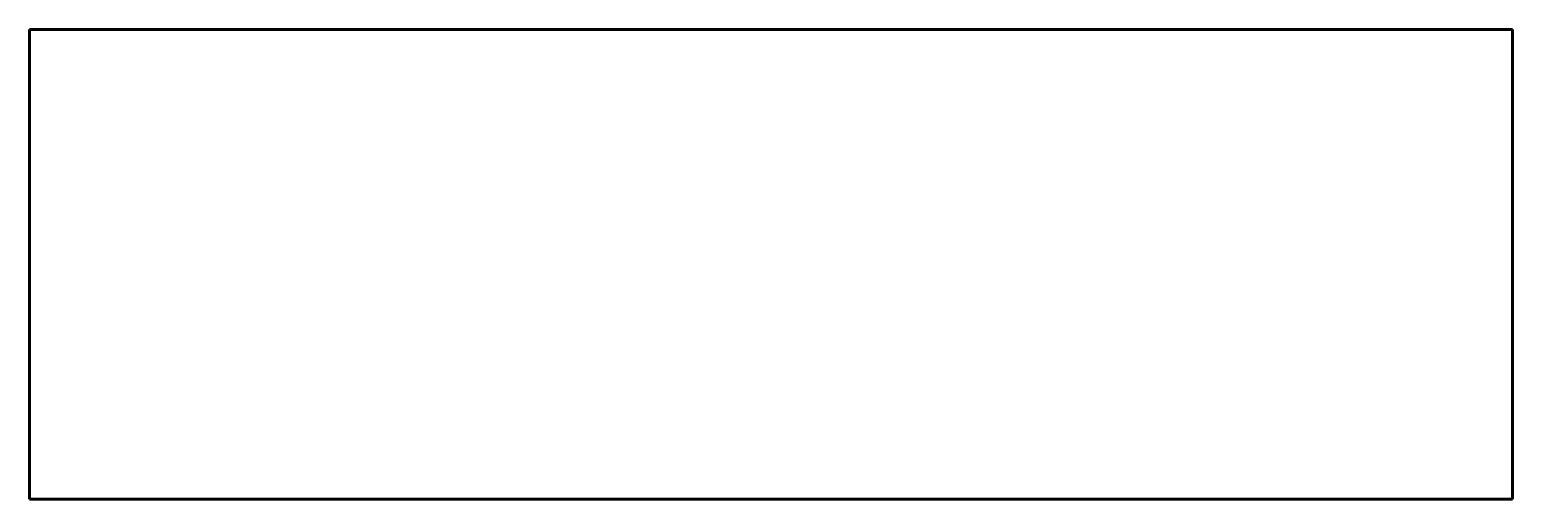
# Model space of a CAD drawing. Header units: millimetres. Extents: x 0 to 2000, y 0 to 633.
import ezdxf

# ---------------------------------------------------------------- set-up
doc = ezdxf.new("R2010")
doc.units = ezdxf.units.MM
doc.linetypes.add('K5LT_BASIC', pattern=[0])

msp = doc.modelspace()

# ---------------------------------------------------------------- linework, layer by layer
at = {"color": 150, "linetype": 'K5LT_BASIC', "lineweight": 60, "true_color": 0x0080ff}
for p, q in [((2000, 632.9), (0, 632.9)), ((0, 588.9), (0, 632.9)), ((2000, 588.9), (2000, 632.9)), ((0, 584.2), (0, 588.9)), ((0, 503.2), (0, 584.2)), ((2000, 584.2), (2000, 588.9)), ((2000, 503.2), (2000, 584.2)), ((0, 498.5), (0, 503.2)), ((2000, 498.5), (2000, 503.2)), ((0, 304.6), (0, 498.5)), ((2000, 304.6), (2000, 498.5)), ((0, 297.6), (0, 304.6)), ((2000, 297.6), (2000, 304.6)), ((0, 91.5), (0, 297.6)), ((2000, 91.5), (2000, 297.6)), ((0, 82.8), (0, 91.5)), ((0, 0), (0, 82.8)), ((2000, 82.8), (2000, 91.5)), ((2000, 0), (2000, 82.8)), ((2000, 0), (0, 0))]:
    msp.add_line(p, q, dxfattribs=at)

doc.saveas('drawing.dxf')
